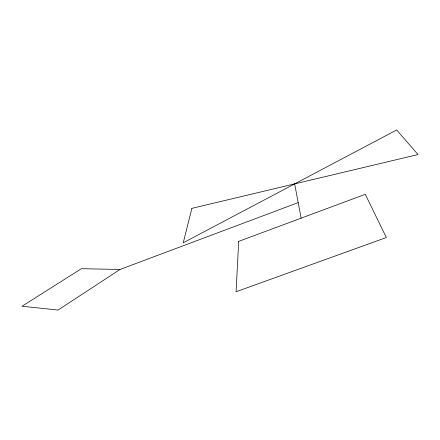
<?xml version="1.0" encoding="UTF-8"?>
<svg xmlns="http://www.w3.org/2000/svg" width="440" height="440" viewBox="0 0 440 440"><rect width="100%" height="100%" fill="white"/><g stroke="black" fill="none" stroke-linecap="round" stroke-linejoin="round"><path stroke-width="0.66" d="M120.043 269.462L58.075 310.035L22 306.245L81.4 268.703L120.043 269.462L298.194 202.62M294.652 183.898L301.131 218.157M238.706 241.357L236.077 291.753L386.342 237.534L365.277 194.321L238.706 241.357M191.884 208.34L183.244 242.792L396.688 129.965L418 154.561L191.884 208.34"/></g></svg>
